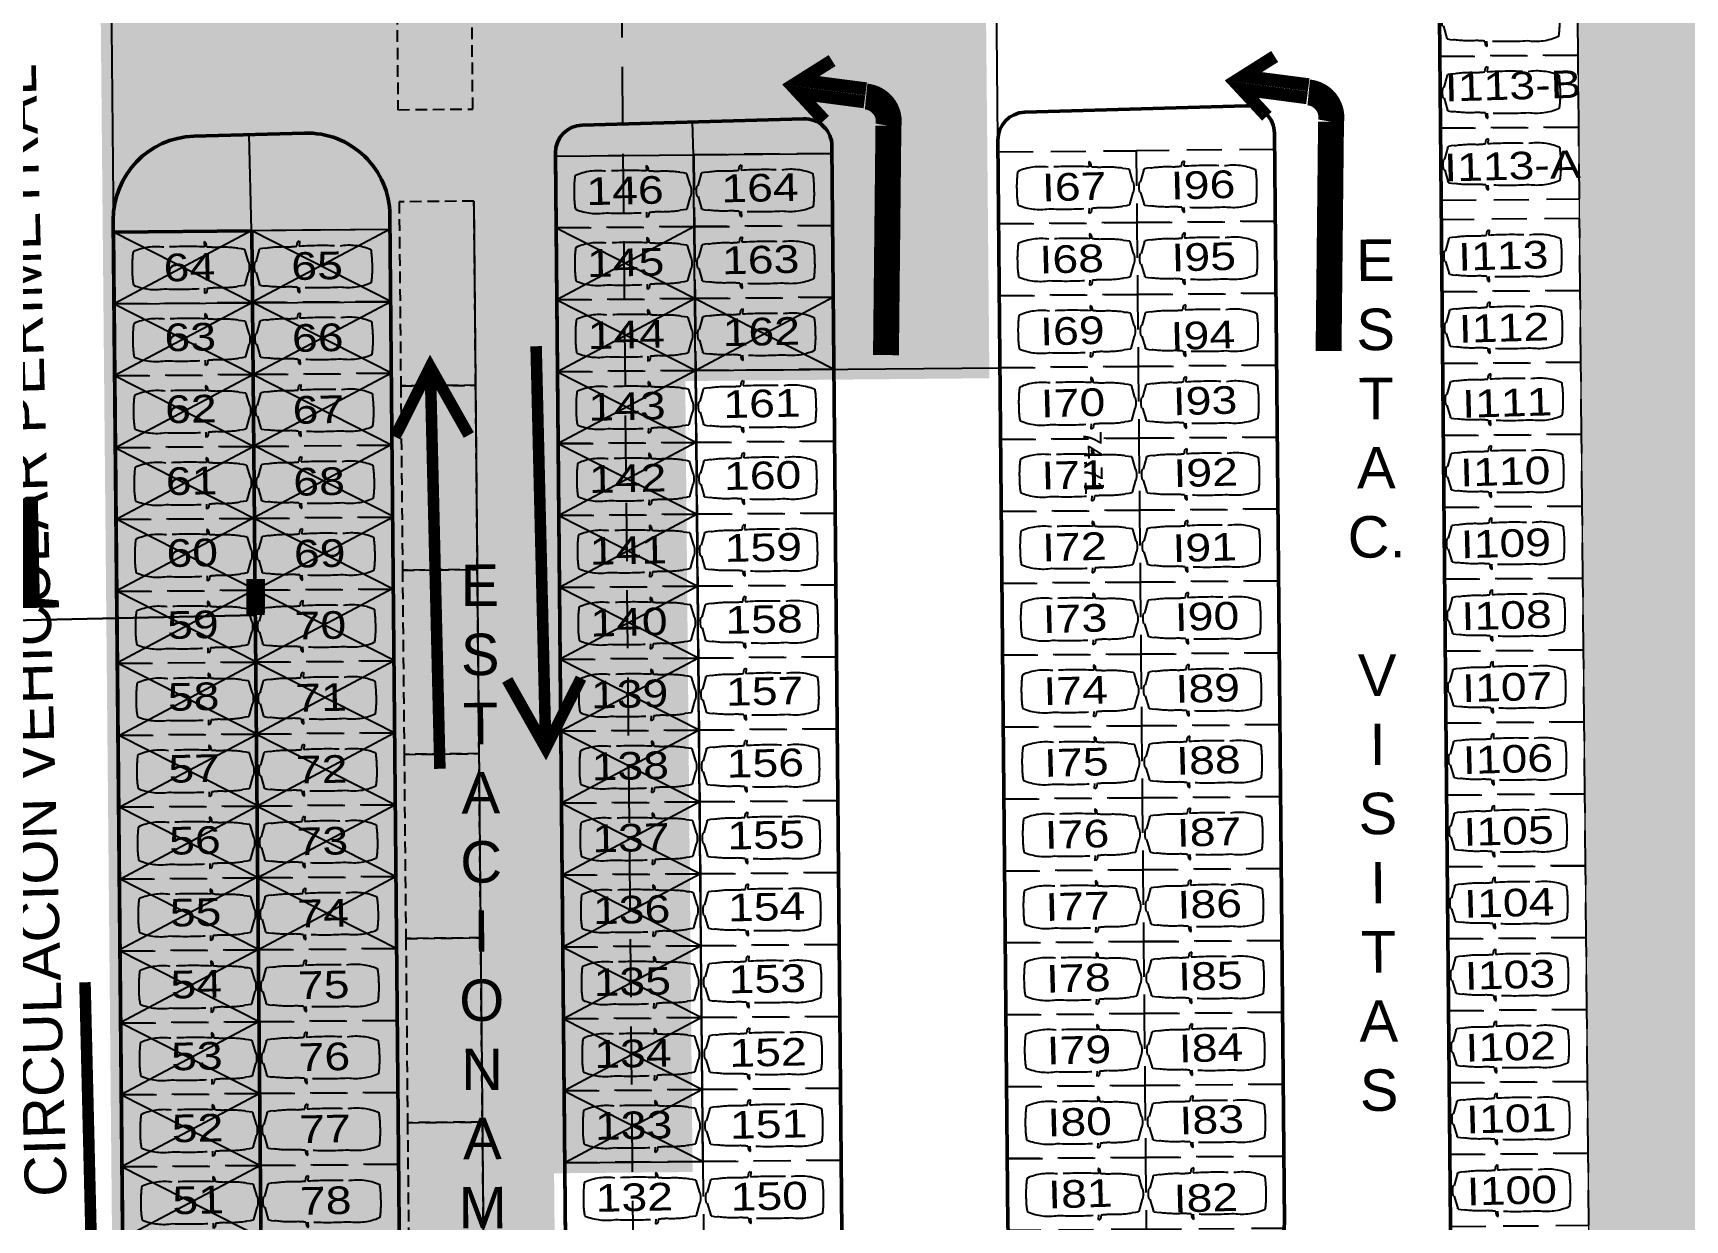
# Model space of a CAD drawing. Header units: millimetres. Extents: x 460 to 723, y 360 to 962.
# Drawn here: x 547.6 to 637.7, y 693 to 757.8 of the extents above; entities that cross this region are included whole.
import ezdxf

# ---------------------------------------------------------------- set-up
doc = ezdxf.new("R2010")
doc.units = ezdxf.units.MM
for name, pattern in [('ACAD_ISO02W100', [15, 12, -3]), ('DASHED', [19.049999999999997, 12.7, -6.35]), ('HIDDEN2', [4.762499999999999, 3.175, -1.5875])]:
    doc.linetypes.add(name, pattern=pattern)
for name, color, linetype, lineweight in [('0-EVACUACIÓN', 84, 'Continuous', 90), ('LOTES_MENORCA', 250, 'Continuous', 50), ('Menorca-Parques-A-Arboles', 74, 'Continuous', 18), ('TEXTO LOTES', 170, 'Continuous', 25)]:
    doc.layers.add(name, color=color, linetype=linetype, lineweight=lineweight)
for name, color, linetype in [('00_EJE VIAL', 253, 'HIDDEN2'), ('0_CORTES_VIAS', 2, 'Continuous'), ('0_RETIROS', 84, 'Continuous'), ('lotes hu$0$autos', 250, 'Continuous'), ('MENORCA_TEXTO CALLES Y AVENIDAS', 2, 'Continuous'), ('proyeccion', 8, 'DASHED')]:
    doc.layers.add(name, color=color, linetype=linetype)
doc.layers.add('A_TRAZADO', color=4, linetype='Continuous', plot=False)
doc.styles.add('cotas', font='arial.ttf', dxfattribs={"width": 1.2})
doc.styles.add('OXKAR', font='times.ttf', dxfattribs={"height": 2})
doc.styles.get("Standard").update_dxf_attribs({"font": 'arial.ttf'})
doc.dimstyles.new('cotas cuneo', dxfattribs={"dimscale": 0, "dimtxt": 1, "dimasz": 0, "dimexe": 2, "dimexo": 1.25, "dimgap": 0.9999999999999998, "dimtad": 0, "dimlfac": 0.9999999999999998, "dimzin": 4, "dimdsep": 46, "dimtxsty": 'Standard', "dimblk": 'NONE', "dimcen": 0, "dimse1": 1, "dimse2": 1, "dimsd1": 1, "dimsd2": 1, "dimclrt": 2, "dimazin": 0, "dimtfac": 1, "dimtix": 1, "dimtmove": 0, "dimatfit": 0, "dimldrblk": 'NONE', "dimfxl": 1, "dimarcsym": 0})

# ---------------------------------------------------------------- blocks, each defined once
blk = doc.blocks.new('lotes hu$0$est.01')
at = {"layer": 'proyeccion', "color": 8, "linetype": 'DASHED', "ltscale": 0.1, "extrusion": (0.001267137594413333, -4.814406429302118e-05, 0.9999991960219098)}
for p, q in [((-2713714.681788305, 7725538.0480611), (-2713714.24371258, 7725538.171561241)), ((-2713714.24371258, 7725538.171561241), (-2713714.240256914, 7725538.197441367)), ((-2713713.856265258, 7725538.196998505), (-2713713.852721417, 7725538.171130305)), ((-2713713.852721417, 7725538.171130305), (-2713713.414227379, 7725538.04912379)), ((-2713714.734335323, 7725537.807855077), (-2713714.722264049, 7725537.92707682)), ((-2713714.722264049, 7725537.92707682), (-2713714.704139745, 7725538.023517201)), ((-2713714.704139745, 7725538.023517201), (-2713714.699901662, 7725538.032638948)), ((-2713713.396061574, 7725538.033763457), (-2713713.391792428, 7725538.024656206)), ((-2713713.391792428, 7725538.024656206), (-2713713.373339584, 7725537.92827815)), ((-2713713.373339584, 7725537.92827815), (-2713713.360862102, 7725537.809098236)), ((-2713714.934447963, 7725536.661487735), (-2713714.984792911, 7725536.605468202)), ((-2713714.984792911, 7725536.605468202), (-2713714.971609876, 7725536.590989325)), ((-2713714.971609876, 7725536.590989325), (-2713714.793694761, 7725536.601325271)), ((-2713714.788808958, 7725536.683281188), (-2713714.934447963, 7725536.661487735)), ((-2713713.302556518, 7725536.684716518), (-2713713.15684409, 7725536.663419509)), ((-2713713.119442153, 7725536.593048153), (-2713713.297391458, 7725536.602777726)), ((-2713713.15684409, 7725536.663419509), (-2713713.106308536, 7725536.607571874)), ((-2713713.106308536, 7725536.607571874), (-2713713.119442153, 7725536.593048153))]:
    blk.add_line(p, q, dxfattribs=at)
at = {"layer": 'proyeccion', "color": 8, "linetype": 'DASHED', "ltscale": 0.1}
blk.add_lwpolyline([(-2713715.363172001, 7725538.313534611), (-2713712.763172002, 7725538.313534612), (-2713712.763172002, 7725533.313534612), (-2713715.363172, 7725533.313534611)], close=True, dxfattribs=at)
at = {"layer": 'proyeccion', "color": 8, "linetype": 'DASHED', "ltscale": 0.1, "extrusion": (0.001267137594413333, -4.814406429302118e-05, 0.9999991960219098)}
for centre, radius, start, end in [((-2713711.899160202, 7725537.515848294, -3810.587911708585), 0.5324825642468936, 86.82645315371623, 107.7658507842356), ((-2713711.841409278, 7725537.51501446, -3810.58783849001), 0.5332498206718345, 72.11491800882752, 93.039204012233), ((-2713708.589146202, 7725537.046938677, -3810.583694886813), 4.009686271329906, 171.5903852376664, 183.7793716572384), ((-2713712.495433018, 7725537.846126423, -3810.588683169822), 0.02850000091789321, 105.743933580333, 155.0797787827164), ((-2713711.243245868, 7725537.847162995, -3810.58709652504), 0.02850000092586931, 25.11547843213275, 74.45132374647028), ((-2713715.146786506, 7725537.034667266, -3810.592003735273), 4.009686206729849, 356.415885619264, 8.604871999372275), ((-2713724.16338619, 7725535.647127668, -3810.603362215106), 13.06800421035998, 3.786891006672036, 4.990874992641549), ((-2713699.567870556, 7725535.690135753, -3810.572198358087), 13.0680042018026, 176.7682807330189, 183.2444520721511), ((-2713699.567871224, 7725535.690135777, -3810.572198358929), 13.06800353418193, 175.2043820858534, 176.4083662122853), ((-2713724.163386198, 7725535.647127668, -3810.603362215119), 13.06800421756724, 356.9508051767906, 3.426976539936115), ((-2713710.630599973, 7725534.647937365, -3810.586166194046), 2.007251113594485, 171.3294233872722, 203.1907404590659), ((-2713713.098771669, 7725534.646541862, -3810.589293642515), 2.008236569741824, 336.8952689454167, 8.748716788006325), ((-2713712.449131085, 7725533.867909052, -3810.588432971304), 0.02849999803807351, 201.4323471749703, 262.3292306328637), ((-2713711.893751045, 7725537.991434247, -3810.587927751074), 4.189258044871107, 262.3292277201794, 271.062774262265), ((-2713711.755069143, 7725536.839854646, -3810.587696580157), 3.037569936563779, 268.8496860075464, 279.1070538510364), ((-2713711.278185086, 7725533.868807194, -3810.586949263656), 0.02849999981066331, 277.8660284092421, 338.7629115080967)]:
    blk.add_arc(centre, radius, start, end, dxfattribs=at)
blk = doc.blocks.new('SECC')
at = {"layer": '0_CORTES_VIAS', "linetype": 'ACAD_ISO02W100', "lineweight": 30, "ltscale": 2}
blk.add_line((312295.4994283512, 8613625.746727426), (312304.7339031722, 8613618.259881463), dxfattribs=at)
at = {"layer": '0_CORTES_VIAS', "linetype": 'ACAD_ISO02W100', "lineweight": 15, "const_width": 0.4999999999999999}
for points in [[(312295.4994283512, 8613625.746727426), (312296.1318425348, 8613626.483392637)], [(312304.7339031722, 8613618.259881463), (312305.3663173558, 8613618.996546675)]]:
    blk.add_lwpolyline(points, dxfattribs=at)
blk = doc.blocks.new('*D344')
at = {"layer": 'Defpoints', "color": 0, "transparency": 16777216}
for p in [(576.5940435500463, 696.1571485011232, -20.53399034677312), (595.4042205213623, 696.3305660811585), (576.7387904511667, 680.4568093223046, -20.53399034677312)]:
    blk.add_point(p, dxfattribs=at)
at = {"layer": 'A_TRAZADO', "color": 2, "transparency": 16777216, "insert": (595.4765939719225, 688.4803964917489), "char_height": 1, "attachment_point": 5, "rotation": 270.5282148035159}
blk.add_mtext('15.70', dxfattribs=at)
blk = doc.blocks.new('_None')
blk = doc.blocks.new('*D345')
at = {"layer": 'Defpoints', "color": 0, "transparency": 16777216}
for p in [(604.358561804455, 771.6972171887829), (574.4331012542415, 770.831224642859, -20.5339903467745), (576.5940435462751, 696.1571485022408, -20.53399034677449)]:
    blk.add_point(p, dxfattribs=at)
at = {"layer": 'A_TRAZADO', "color": 2, "transparency": 16777216, "insert": (605.4390329504718, 734.360179118474), "char_height": 1, "attachment_point": 5, "rotation": 271.65758099021525}
blk.add_mtext('74.71', dxfattribs=at)

msp = doc.modelspace()

# ---------------------------------------------------------------- hatches: boundary and pattern name
at = {"layer": 'A_TRAZADO'}
h = msp.add_hatch(color=1, dxfattribs=at)
h.dxf.hatch_style = 1
h.paths.add_polyline_path([(557.8687606365917, 862.527308269021), (550.3205405836742, 862.4576686077517), (551.1125124511266, 776.1036347758006), (551.3911898237991, 746.402191501451), (553.7093954234912, 495.1785853901258), (577.8635937795744, 495.40143134081), (576.0166476939961, 695.580226444542), (583.5740402965929, 695.6499445887423), (583.1758133404809, 738.8257643661957), (599.773140241495, 738.9788908243015), (599.6582546565726, 751.4294944745284), (599.4751299522684, 770.9851555978682), (588.9389715805175, 770.690842919196), (576.866160185859, 770.341476056715), (566.4022089494406, 770.038666890362), (566.2135406722883, 776.2452593022849), (558.6699050340388, 776.1733529087528)])
at = {"layer": 'Menorca-Parques-A-Arboles', "lineweight": 5, "true_color": 0x148b29, "transparency": 33554687}
h = msp.add_hatch(color=104, dxfattribs=at)
h.dxf.hatch_style = 1
h.paths.add_polyline_path([(632.5964598347911, 680.9745360334341), (631.6980720796892, 778.5561456794723), (675.9053848228202, 780.1207287541298), (678.6201384830789, 683.7671660457078)])

# ---------------------------------------------------------------- linework, layer by layer
at = {"layer": '0-EVACUACIÓN'}
for points, const_width, elevation in [([(591.1874975932999, 756.3181703723116), (589.4803315628218, 755.2413116682143), (593.0458815462048, 754.7768223205459)], 0.7072426594323489, -8.177376528539009), ([(615.3422165716374, 756.5410596793233), (613.6350505411594, 755.4642009752262), (617.2006005245424, 754.9997116275576)], 0.7072426594323489, -8.173546625974389), ([(590.7600672717119, 753.0573472110943), (589.3879652802849, 754.537677123422), (592.9528200264933, 754.0678817674041)], 0.7072426594323489, -8.177376528539009), ([(614.9147862500496, 753.2802365181062), (613.5426842586224, 754.7605664304338), (617.107539004831, 754.2907710744159)], 0.7072426594323489, -8.173546625974389), ([(575.0355757406685, 740.7267851621602), (575.5615313431143, 718.7861498078644)], 0.6283568648077319, -8.16971672340977), ([(571.3614476275859, 735.8769122782255), (569.2587854216923, 739.6020677136096), (567.3370328760661, 735.7804399814505)], 0.6283568648077319, -8.16971672340977), ([(569.7847410241383, 717.6614323593137), (569.2587854216923, 739.6020677136096)], 0.6283568648077319, -8.16971672340977), ([(573.4588691372207, 722.5113052432484), (575.5615313431143, 718.7861498078644), (577.4832838887405, 722.6077775400234)], 0.6283568648077319, -8.16971672340977), ([(550.4152890765687, 706.0102870629117), (550.9412446790145, 684.0696517086159)], 0.6283568648077319, -8.16971672340977)]:
    msp.add_lwpolyline(points, dxfattribs=dict(at, const_width=const_width, elevation=elevation))
at = {"layer": '0-EVACUACIÓN', "const_width": 1.414485318864698}
for points, elevation in [([(593.0434586532308, 754.357195667595, -0.4351932531641592), (594.2623710882341, 752.7596172692337), (594.1284743734758, 740.2423218811799)], -8.177376528539009), ([(617.1981776315685, 754.5800849746068, -0.4351932531641592), (618.4170900665717, 752.9825065762454), (618.2831933518135, 740.4652111881917)], -8.173546625974389)]:
    msp.add_lwpolyline(points, format="xyb", dxfattribs=dict(at, elevation=elevation))
at = {"layer": '00_EJE VIAL', "elevation": -8.16971672340977}
msp.add_lwpolyline([(578.4981227905888, 889.3304609710647), (582.0560729035959, 503.7385329734387, -0.6115785954232685), (552.3218505231101, 488.1736706457597, -0.001476909534063808), (550.6473974277809, 489.3652631053376)], format="xyb", dxfattribs=at)
at = {"layer": '0_RETIROS', "color": 250, "linetype": 'DASHED', "ltscale": 0.05, "elevation": -8.16971672340977}
for points in [[(571.486467823661, 763.726056319291), (567.4023197324128, 763.6886234765977), (567.4951420631555, 753.6356152172328), (571.5792899800132, 753.6730670415685)], [(571.6433506048465, 748.6462960341847), (567.5592025241322, 748.608863198514), (567.6513117300917, 738.5555753221652), (571.7354598096358, 738.5930081590064)], [(571.7354598096358, 738.5930081590064), (567.6513117300917, 738.5555753221652), (567.7434209325402, 728.5022874317715), (571.827569014425, 728.5397202697832)], [(571.827569014425, 728.5397202697832), (567.7434209325402, 728.5022874317715), (567.8355301361589, 718.4489995413778), (571.9196782180438, 718.4864323782191)], [(571.9196782180438, 718.4864323782191), (567.8355301361589, 718.4489995413778), (567.9276393409482, 708.3957116521545), (572.0117874251739, 708.4331444901662)], [(572.0117874251739, 708.4331444901662), (567.9276393409482, 708.3957116521545), (568.0197485480782, 698.3424237641017), (572.1038966252814, 698.3798566044542)], [(572.1038966252814, 698.3798566044542), (568.0197485480782, 698.3424237641017), (568.111857751697, 688.2891358725376), (572.1960058312411, 688.3265687128901)]]:
    msp.add_lwpolyline(points, close=True, dxfattribs=at)
at = {"layer": '0_RETIROS', "color": 250, "ltscale": 0.05, "elevation": -8.16971672340977}
msp.add_lwpolyline([(571.6433627068433, 748.646296155907), (573.7626722487324, 517.4206820258312)], dxfattribs=at)
at = {"layer": 'A_TRAZADO', "color": 1, "elevation": -8.16971672340977}
msp.add_lwpolyline([(558.4460450402682, 863.1041711330511), (550.8978249873508, 863.0345314717817), (551.6897968548033, 776.6804976398308), (551.9684742274758, 746.979054365481), (554.2866798271679, 495.7554482541559), (578.4408781832511, 495.9782942048402), (576.5939320976728, 696.1570893085722), (584.1513247002696, 696.2268074527723), (583.7530977441576, 739.4026272302259), (600.3504246451715, 739.5557536883316), (600.2355390602492, 752.0063573385585), (600.0524143559451, 771.5620184618983), (589.5162559841942, 771.2677057832261), (577.4434445895357, 770.9183389207451), (566.9794933531172, 770.6155297543921), (566.790825075965, 776.8221221663151), (559.2471894377154, 776.7502157727829)], close=True, dxfattribs=at)
at = {"layer": 'A_TRAZADO', "color": 4, "elevation": -8.16971672340977}
for points in [[(591.1835452258504, 751.2474296336861), (591.1798139916049, 751.6516706595155, 0.4199954944265682), (589.6264998996888, 753.1468128736453), (577.5515073701868, 752.7973828735943, 0.4084539439170461), (576.085533494365, 751.2743784132888), (576.087050713863, 751.1081322479396)], [(551.9684742274758, 746.979054365481), (551.9626047337249, 747.6151304967527, -0.4084544363188038), (556.3605262951074, 752.1841515095751), (562.3983330165909, 752.3588754905877, -0.4199967343371221), (567.0582754737165, 747.8734297192228), (567.0654158161672, 747.0994903804375)]]:
    msp.add_lwpolyline(points, format="xyb", close=True, dxfattribs=at)
for points in [[(583.6208431775348, 751.1776388021916), (583.5689313550132, 752.9715170157091)], [(559.4959827390752, 747.0639634146432), (559.3794296558491, 752.2715134993783)], [(584.1425490757748, 696.2267264952367), (583.6208431789407, 751.1776388007856)], [(591.2921743605573, 739.476914765713), (591.1835941920904, 751.2421235371197)], [(561.8501981871083, 495.8252228938621), (559.4963144078097, 747.0285685182195)], [(551.9776520455321, 743.0348825286939), (567.0755936486893, 743.1417255345173)]]:
    msp.add_lwpolyline(points, dxfattribs=at)
at = {"layer": 'A_TRAZADO', "color": 2, "elevation": -8.16971672340977}
for points in [[(551.9775786271045, 746.9744263457477), (559.5621295323948, 743.1189865369305)], [(559.5259168480196, 747.0440671290252), (552.0047369494825, 743.0492684025725)], [(559.526070845762, 747.0486687843764), (567.1106217510523, 743.1932289755594)], [(567.0744090680831, 747.1183095704661), (559.55322916814, 743.1235108412012)], [(576.1323342079207, 747.1831414685286), (583.7168851160231, 743.3277016583054)], [(583.6806724316477, 747.252782253212), (576.1594925317048, 743.2579835225412)], [(552.0138413477052, 743.044640378621), (559.5983922544016, 739.1892005698037)], [(559.5621795714324, 743.1142811618985), (552.0409996700832, 739.1194824340396)], [(559.5894307631931, 743.1051085531661), (567.1739816684835, 739.2496687443488)], [(567.1377689841082, 743.1747493364436), (559.6165890841651, 739.1799506085847)], [(576.168546837461, 743.2580670404491), (583.7530977441576, 739.4026272302259)], [(583.7168850611881, 743.3277078251327), (576.195705159839, 739.3329090958678)], [(583.7167669142809, 743.3277066989064), (591.3013178195713, 739.4722668886831)], [(591.265105135196, 743.3973474821838), (583.7439252366589, 739.402548754325)], [(567.1469147602519, 739.2587476766398), (559.625734860309, 735.2639489487809)], [(576.2047594712195, 739.3329926123697), (583.7893103765098, 735.4775528021463)], [(583.7530976935407, 739.4026333970533), (576.2319177935975, 735.4078346677883)], [(552.0592084707469, 739.1102263903548), (559.6437593760373, 735.2547865815376)], [(559.6075466930679, 739.1798671750383), (552.0863667931249, 735.1850684457734)], [(559.598576537931, 739.1891068933622), (567.1831274446273, 735.3336670831391)], [(552.0863667945309, 735.1850684443674), (559.6709176998212, 731.32962863555)], [(559.634705016852, 735.2547092276448), (552.1135251169089, 731.2599105011919)], [(559.6433311710058, 735.3019087490534), (567.227882076296, 731.4464689402362)], [(567.1916693933267, 735.3715495337369), (559.6704894933837, 731.376750804472)], [(576.2409290890372, 735.4125797517894), (583.8254799957335, 731.5571399429721)], [(583.7892673127643, 735.4822205378788), (576.2680874114152, 731.487421808614)], [(552.1221512696567, 731.3071100197885), (559.706702176353, 727.4516702109712)], [(559.6704894933837, 731.376750804472), (552.1493095920347, 727.3819520766132)], [(559.6799784887605, 731.3297183990228), (567.264529394051, 727.4742785902055)], [(567.2283167110816, 731.3993591837062), (559.7071368097326, 727.4045604558474)], [(576.2770951636709, 731.4828429168136), (583.8616460689614, 727.6274031079963)], [(583.825433384586, 731.5524837014971), (576.304253483237, 727.5576849722321)], [(567.2551951556703, 727.5212323271281), (559.7340152543212, 723.5264335978634)], [(576.3132209092786, 727.5671847672901), (583.8977718159749, 723.7117449570668)], [(583.8615591330056, 727.6368255505676), (576.3403792316566, 723.6420268227087)], [(552.1584139930694, 727.3773240540677), (559.7429648983599, 723.5218842452504)], [(559.7067522153905, 727.4469648387511), (552.1855723140415, 723.4521661094863)], [(559.7068569319432, 727.4515915410387), (567.2914078386395, 723.5961517322214)], [(552.2675116435557, 723.4105140513982), (559.8520625488461, 719.5550742425809)], [(559.8158498658767, 723.4801548374876), (552.2946699659337, 719.4853561082228)], [(559.7435002523679, 723.4794874000488), (567.3280511590642, 719.6240475898254)], [(567.291838476095, 723.5491281833262), (559.7706585747459, 719.5543294568733)], [(576.3494769498527, 723.6374021985266), (583.934027856549, 719.7819623883032)], [(583.8978151735797, 723.70704298321), (576.3766352722307, 719.7122442539452)], [(552.2946699659337, 719.4853561082228), (559.879220871224, 715.6299162979994)], [(559.8430081882547, 719.5549968929063), (552.3218282883117, 715.5601981636413)], [(559.77976714324, 719.5544134598601), (567.3643180485303, 715.6989736510428)], [(567.3281053669671, 719.6240542445436), (559.8069254656178, 715.6292555166848)], [(576.3857330129232, 719.7076196171089), (583.9702839168075, 715.8521798068856)], [(583.9340712338383, 719.7772604017923), (576.4128913338953, 715.7824616725276)], [(583.9702404200062, 715.8568941650138), (576.4490605200631, 711.862095437155)], [(552.3218282883117, 715.5601981636413), (559.9063791950082, 711.7047583548241)], [(559.8701665120387, 715.6298389497309), (552.3489866120957, 711.635040220466)], [(559.815919114033, 715.6293384243776), (567.4004700207294, 711.7738986155603)], [(567.3642573363541, 715.698979209061), (559.8430774364109, 711.7041804797963)], [(576.4219021990913, 715.7872533803303), (584.0064531043815, 711.931813572919)], [(552.2575110363155, 711.681539818219), (559.8420619430118, 707.8261000094017)], [(559.8058492600424, 711.7511806043085), (552.2846693586935, 707.7563818750436)], [(559.8521285448656, 711.7042639625536), (567.436679450156, 707.8488241537362)], [(567.4004667657806, 711.773904747237), (559.8792868672436, 707.779106017972)], [(576.4581583549594, 711.8574707539198), (584.0427092602497, 708.0020309436966)], [(584.0064965772805, 711.9271115386033), (576.4853166759314, 707.9323128093384)], [(552.3397276016974, 707.7283942282758), (559.9242785069877, 703.8729544194583)], [(559.8880658212063, 707.7980350115531), (552.3668859226693, 703.8032362836943)], [(576.4944605005121, 707.9323971525833), (584.0790114058024, 704.07695734236)], [(584.0427987242391, 708.0020379372668), (576.52161882289, 704.0072392080018)], [(552.3759903222981, 703.7986082625549), (559.9605412304004, 699.9431684537377)], [(559.9243285460252, 703.8682490472385), (552.4031486446761, 699.8734503179735)], [(576.5306731286463, 704.0073227104436), (584.1152240353427, 700.1518829016263)], [(584.0790113523734, 704.0769634951271), (576.5578314510242, 700.0821647658621)], [(552.4122530457108, 699.8688222968341), (559.9968039510012, 696.0133824866109)], [(559.9605912694379, 699.9384630815176), (552.4394113680888, 695.9436643522527)], [(576.5667737949791, 700.0822472615897), (584.1513247002696, 696.2268074527723)], [(584.1151120173001, 700.1518880462731), (576.5939321173571, 696.1570893184143)], [(559.9968539900387, 696.0086771143908), (552.4756740915018, 692.0138783865319)], [(552.4485157691238, 695.9390363297073), (560.0330666744139, 692.0835965208901)]]:
    msp.add_lwpolyline(points, dxfattribs=at)
at = {"layer": 'A_TRAZADO', "color": 4, "elevation": -8.16971672340977}
msp.add_lwpolyline([(554.3079923065479, 495.7556448586856), (569.3924040690746, 495.8948009290386), (567.0385100117305, 747.0992421466555), (552.0090865972797, 746.9584099632813)], close=True, dxfattribs=at)
at = {"layer": 'LOTES_MENORCA'}
for p, q in [((559.5171925659481, 747.0298506699575, -8.169716723418915), (551.9689724455415, 746.9602171473949, -8.169716723418915)), ((561.8345960928342, 495.8250851047803, -8.169716723418915), (559.5171925659481, 747.0298506699575, -8.169716723418915)), ((561.8350114285153, 495.8250889390114, -8.169716723418915), (559.5171989000924, 747.0298507276044, -8.169716723418915))]:
    msp.add_line(p, q, dxfattribs=at)
at = {"layer": 'LOTES_MENORCA', "color": 250, "elevation": -8.16971672340977}
msp.add_lwpolyline([(624.9757951337028, 688.7527362956147), (624.1637566308148, 776.7290490912051)], dxfattribs=at)
msp.add_lwpolyline([(600.2354813724335, 751.973230951614), (600.7820605641801, 692.7567992474142, 0.4142123260832219), (603.8292043455277, 689.7653798332817), (612.8874835239639, 689.8489512601923, 0.4142147990790492), (615.8789155726404, 692.8961079080784), (615.3301395758972, 752.3505404877349, 0.419995492299185), (613.7768254811691, 753.8456827046766), (601.7014551920144, 753.4962417826205, 0.4084551750722381)], format="xyb", close=True, dxfattribs=at)
at = {"layer": 'LOTES_MENORCA', "elevation": -8.16971672340977}
for points in [[(591.7632124186425, 688.4462411409133), (591.1798139944168, 751.6516706567033, 0.4199954922677935), (589.6264998996888, 753.1468128736453), (577.5515073701868, 752.7973828735943, 0.408453943639124), (576.085533494365, 751.2743784132888), (578.4408881660313, 495.9782942976379)], [(569.3468114420575, 499.8198011442861), (567.0582754751224, 747.8734297178169, 0.4199967340980176), (562.3983330165909, 752.3588754905877), (556.3605262951074, 752.1841515095751, 0.4084544352571459), (551.9626047351309, 747.6151304967527), (554.2866798243557, 495.7554482485316)]]:
    msp.add_lwpolyline(points, format="xyb", dxfattribs=at)
msp.add_lwpolyline([(576.0870672740301, 751.1081323997903), (578.4408881646252, 495.978294299044)], dxfattribs=at)
at = {"layer": 'Menorca-Parques-A-Arboles', "color": 104, "lineweight": 5, "true_color": 0x148b29, "transparency": 33554687, "elevation": -8.16971672340977}
msp.add_lwpolyline([(632.5964598347911, 680.9745360334341), (631.6980720796892, 778.5561456794723), (675.9053848228202, 780.1207287541298), (678.6201384830789, 683.7671660457078)], close=True, dxfattribs=at)

# ---------------------------------------------------------------- block references
at = {"layer": 'lotes hu$0$autos'}
for p, xscale, yscale, zscale, rotation in [((11701242.70117929, -3988355.736811171, -8.169716723418915), -1.509708263131599, 1.509708263131599, 1.509708263131599, 90.52872728589432), ((11701242.73740103, -3988359.661885523, -8.169716723418915), -1.509708263131599, 1.509708263131599, 1.509708263131599, 90.52872728589432), ((11701242.77362277, -3988363.586959869, -8.169716723418915), -1.509708263131599, 1.509708263131599, 1.509708263131599, 90.52872728589432), ((-11624432.60153544, -4203593.748555192, -8.169716723418915), 1.509708263131598, 1.509708263131598, 1.509708263131598, 270.5285941926661), ((11701202.02265873, -3988365.030053051, -8.169716723418915), -1.509708263131599, 1.509708263131599, 1.509708263131599, 90.52872728589432), ((-11624408.44681773, -4203593.525528003, -8.169716723418915), 1.509708263131598, 1.509708263131598, 1.509708263131598, 270.5285941926661), ((11701226.17737643, -3988364.807025871, -8.169716723418915), -1.509708263131599, 1.509708263131599, 1.509708263131599, 90.52872728589432), ((-11624408.41058726, -4203597.450740169, -8.169716723418915), 1.509708263131598, 1.509708263131598, 1.509708263131598, 270.5285941926661), ((11701226.2136069, -3988368.732238028, -8.169716723418915), -1.509708263131599, 1.509708263131599, 1.509708263131599, 90.52872728589432), ((11701242.81969071, -3988368.5789922, -8.169716723418915), -1.509708263131599, 1.509708263131599, 1.509708263131599, 90.52872728589432), ((-11624456.7196105, -4203597.896476427, -8.169716723418915), 1.509708263131598, 1.509708263131598, 1.509708263131598, 270.5285941926661), ((11701168.64474199, -3988396.338082093, -8.169716723418915), -1.509708263131599, 1.509708263131599, 1.509708263131599, 90.52859428778389), ((-11624432.56530624, -4203597.673629477, -8.169716723418915), 1.509708263131598, 1.509708263131598, 1.509708263131598, 270.5285941926661), ((11701202.05888792, -3988368.955127338, -8.169716723418915), -1.509708263131599, 1.509708263131599, 1.509708263131599, 90.52872728589432), ((11701242.85591245, -3988372.504066547, -8.169716723418915), -1.509708263131599, 1.509708263131599, 1.509708263131599, 90.52872728589432), ((-11624456.68339786, -4203601.821550859, -8.169716723418915), 1.509708263131598, 1.509708263131598, 1.509708263131598, 270.5285941926661), ((11701168.68095461, -3988400.263156519, -8.169716723418915), -1.509708263131599, 1.509708263131599, 1.509708263131599, 90.52859428778389), ((-11624432.52909361, -4203601.598703905, -8.169716723418915), 1.509708263131598, 1.509708263131598, 1.509708263131598, 270.5285941926661), ((11701202.09510966, -3988372.880201682, -8.169716723418915), -1.509708263131599, 1.509708263131599, 1.509708263131599, 90.52872728589432), ((-11624408.37437464, -4203601.375814598, -8.169716723418915), 1.509708263131598, 1.509708263131598, 1.509708263131598, 270.5285941926661), ((11701226.24982864, -3988372.657312375, -8.169716723418915), -1.509708263131599, 1.509708263131599, 1.509708263131599, 90.52872728589432), ((11701168.71716715, -3988404.188230956, -8.169716723418915), -1.509708263131599, 1.509708263131599, 1.509708263131599, 90.52859428778389), ((-11624432.4928809, -4203605.523778346, -8.169716723418915), 1.509708263131598, 1.509708263131598, 1.509708263131598, 270.5285941926661), ((11701202.13133131, -3988376.805276038, -8.169716723418915), -1.509708263131599, 1.509708263131599, 1.509708263131599, 90.52872728589432), ((-11624408.33816192, -4203605.300889035, -8.169716723418915), 1.509708263131598, 1.509708263131598, 1.509708263131598, 270.5285941926661), ((11701226.28605028, -3988376.582386727, -8.169716723418915), -1.509708263131599, 1.509708263131599, 1.509708263131599, 90.52872728589432), ((11701242.89213409, -3988376.429140901, -8.169716723418915), -1.509708263131599, 1.509708263131599, 1.509708263131599, 90.52872728589432), ((-11624456.64718515, -4203605.746625293, -8.169716723418915), 1.509708263131598, 1.509708263131598, 1.509708263131598, 270.5285941926661), ((-11624408.3019493, -4203609.22596346, -8.169716723418915), 1.509708263131598, 1.509708263131598, 1.509708263131598, 270.5285941926661), ((11701226.32227203, -3988380.50746107, -8.169716723418915), -1.509708263131599, 1.509708263131599, 1.509708263131599, 90.52872728589432), ((11701242.92835584, -3988380.354215243, -8.169716723418915), -1.509708263131599, 1.509708263131599, 1.509708263131599, 90.52872728589432), ((-11624456.61097252, -4203609.671699721, -8.169716723418915), 1.509708263131598, 1.509708263131598, 1.509708263131598, 270.5285941926661), ((11701168.75337977, -3988408.113305387, -8.169716723418915), -1.509708263131599, 1.509708263131599, 1.509708263131599, 90.52859428778389), ((-11624432.45666827, -4203609.448852774, -8.169716723418915), 1.509708263131598, 1.509708263131598, 1.509708263131598, 270.5285941926661), ((11701202.16755305, -3988380.730350378, -8.169716723418915), -1.509708263131599, 1.509708263131599, 1.509708263131599, 90.52872728589432), ((-11624456.57475989, -4203613.596774163, -8.169716723418915), 1.509708263131598, 1.509708263131598, 1.509708263131598, 270.5285941926661), ((11701168.78959239, -3988412.038379824, -8.169716723418915), -1.509708263131599, 1.509708263131599, 1.509708263131599, 90.52859428778389), ((-11624432.42045565, -4203613.373927204, -8.169716723418915), 1.509708263131598, 1.509708263131598, 1.509708263131598, 270.5285941926661), ((11701202.20377478, -3988384.655424733, -8.169716723418915), -1.509708263131599, 1.509708263131599, 1.509708263131599, 90.52872728589432), ((-11624408.26573667, -4203613.1510379, -8.169716723418915), 1.509708263131598, 1.509708263131598, 1.509708263131598, 270.5285941926661), ((11701226.35849375, -3988384.432535425, -8.169716723418915), -1.509708263131599, 1.509708263131599, 1.509708263131599, 90.52872728589432), ((11701242.96457756, -3988384.279289597, -8.169716723418915), -1.509708263131599, 1.509708263131599, 1.509708263131599, 90.52872728589432), ((-11624432.38424301, -4203617.299001637, -8.169716723418915), 1.509708263131598, 1.509708263131598, 1.509708263131598, 270.5285941926661), ((11701202.23999651, -3988388.580499077, -8.169716723418915), -1.509708263131599, 1.509708263131599, 1.509708263131599, 90.52872728589432), ((-11624408.22952404, -4203617.07611233, -8.169716723418915), 1.509708263131598, 1.509708263131598, 1.509708263131598, 270.5285941926661), ((11701226.39471549, -3988388.357609768, -8.169716723418915), -1.509708263131599, 1.509708263131599, 1.509708263131599, 90.52872728589432), ((11701243.0007993, -3988388.20436394, -8.169716723418915), -1.509708263131599, 1.509708263131599, 1.509708263131599, 90.52872728589432), ((-11624456.53854726, -4203617.521848582, -8.169716723418915), 1.509708263131598, 1.509708263131598, 1.509708263131598, 270.5285941926661), ((11701168.82580502, -3988415.963454254, -8.169716723418915), -1.509708263131599, 1.509708263131599, 1.509708263131599, 90.52859428778389), ((-11624408.19340107, -4203621.001187581, -8.169716723418915), 1.509708263131598, 1.509708263131598, 1.509708263131598, 270.5285941926661), ((11701226.43102688, -3988392.28268328, -8.169716723418915), -1.509708263131599, 1.509708263131599, 1.509708263131599, 90.52872728589432), ((11701243.03711069, -3988392.129437455, -8.169716723418915), -1.509708263131599, 1.509708263131599, 1.509708263131599, 90.52872728589432), ((-11624456.50235708, -4203621.446923218, -8.169716723418915), 1.509708263131598, 1.509708263131598, 1.509708263131598, 270.5285941926661), ((11701168.86204008, -3988419.888528473, -8.169716723418915), -1.509708263131599, 1.509708263131599, 1.509708263131599, 90.52859428778389), ((-11624432.34812005, -4203621.22407689, -8.169716723418915), 1.509708263131598, 1.509708263131598, 1.509708263131598, 270.5285941926661), ((11701202.2763079, -3988392.50557259, -8.169716723418915), -1.509708263131599, 1.509708263131599, 1.509708263131599, 90.52872728589432), ((-11624456.46614447, -4203625.371997654, -8.169716723418915), 1.509708263131598, 1.509708263131598, 1.509708263131598, 270.5285941926661), ((11701168.89825273, -3988423.813602909, -8.169716723418915), -1.509708263131599, 1.509708263131599, 1.509708263131599, 90.52859428778389), ((-11624432.31190744, -4203625.149151333, -8.169716723418915), 1.509708263131598, 1.509708263131598, 1.509708263131598, 270.5285941926661), ((11701202.31252966, -3988396.430646946, -8.169716723418915), -1.509708263131599, 1.509708263131599, 1.509708263131599, 90.52872728589432), ((-11624408.15718846, -4203624.926262021, -8.169716723418915), 1.509708263131598, 1.509708263131598, 1.509708263131598, 270.5285941926661), ((11701226.46724864, -3988396.207757638, -8.169716723418915), -1.509708263131599, 1.509708263131599, 1.509708263131599, 90.52872728589432), ((11701243.07333245, -3988396.054511808, -8.169716723418915), -1.509708263131599, 1.509708263131599, 1.509708263131599, 90.52872728589432), ((-11624432.27569482, -4203629.074225758, -8.169716723418915), 1.509708263131598, 1.509708263131598, 1.509708263131598, 270.5285941926661), ((11701202.3487514, -3988400.355721288, -8.169716723418915), -1.509708263131599, 1.509708263131599, 1.509708263131599, 90.52872728589432), ((-11624408.12097584, -4203628.851336446, -8.169716723418915), 1.509708263131598, 1.509708263131598, 1.509708263131598, 270.5285941926661), ((11701226.50347038, -3988400.132831977, -8.169716723418915), -1.509708263131599, 1.509708263131599, 1.509708263131599, 90.52872728589432), ((11701243.10955418, -3988399.979586149, -8.169716723418915), -1.509708263131599, 1.509708263131599, 1.509708263131599, 90.52872728589432), ((-11624456.42990952, -4203629.29707189, -8.169716723418915), 1.509708263131598, 1.509708263131598, 1.509708263131598, 270.5285941926661), ((11701168.93444302, -3988427.738677556, -8.169716723418915), -1.509708263131599, 1.509708263131599, 1.509708263131599, 90.52859428778389), ((11701226.53969202, -3988404.057906332, -8.169716723418915), -1.509708263131599, 1.509708263131599, 1.509708263131599, 90.52872728589432), ((11701243.14577583, -3988403.904660508, -8.169716723418915), -1.509708263131599, 1.509708263131599, 1.509708263131599, 90.52872728589432), ((-11624456.39369688, -4203633.222146319, -8.169716723418915), 1.509708263131598, 1.509708263131598, 1.509708263131598, 270.5285941926661), ((11701168.97065564, -3988431.663751987, -8.169716723418915), -1.509708263131599, 1.509708263131599, 1.509708263131599, 90.52859428778389), ((-11624432.2394821, -4203632.999300193, -8.169716723418915), 1.509708263131598, 1.509708263131598, 1.509708263131598, 270.5285941926661), ((11701202.38497305, -3988404.280795648, -8.169716723418915), -1.509708263131599, 1.509708263131599, 1.509708263131599, 90.52872728589432), ((-11624408.08476312, -4203632.776410884, -8.169716723418915), 1.509708263131598, 1.509708263131598, 1.509708263131598, 270.5285941926661), ((-11624456.35748417, -4203637.147220748, -8.169716723418915), 1.509708263131598, 1.509708263131598, 1.509708263131598, 270.5285941926661), ((11701169.00686818, -3988435.58882642, -8.169716723418915), -1.509708263131599, 1.509708263131599, 1.509708263131599, 90.52859428778389), ((-11624432.20326948, -4203636.924374622, -8.169716723418915), 1.509708263131598, 1.509708263131598, 1.509708263131598, 270.5285941926661), ((11701202.42119479, -3988408.205869991, -8.169716723418915), -1.509708263131599, 1.509708263131599, 1.509708263131599, 90.52872728589432), ((-11624408.0485505, -4203636.701485304, -8.169716723418915), 1.509708263131598, 1.509708263131598, 1.509708263131598, 270.5285941926661), ((11701226.57591376, -3988407.982980679, -8.169716723418915), -1.509708263131599, 1.509708263131599, 1.509708263131599, 90.52872728589432), ((11701243.18199757, -3988407.829734852, -8.169716723418915), -1.509708263131599, 1.509708263131599, 1.509708263131599, 90.52872728589432), ((11701202.45741651, -3988412.130944346, -8.169716723418915), -1.509708263131599, 1.509708263131599, 1.509708263131599, 90.52872728589432), ((-11624408.01233787, -4203640.626559755, -8.169716723418915), 1.509708263131598, 1.509708263131598, 1.509708263131598, 270.5285941926661), ((11701226.61213549, -3988411.908055038, -8.169716723418915), -1.509708263131599, 1.509708263131599, 1.509708263131599, 90.52872728589432), ((11701243.2182193, -3988411.75480921, -8.169716723418915), -1.509708263131599, 1.509708263131599, 1.509708263131599, 90.52872728589432), ((-11624456.32127154, -4203641.072295181, -8.169716723418915), 1.509708263131598, 1.509708263131598, 1.509708263131598, 270.5285941926661), ((11701169.04308081, -3988439.513900848, -8.169716723418915), -1.509708263131599, 1.509708263131599, 1.509708263131599, 90.52859428778389), ((-11624432.16705684, -4203640.849449065, -8.169716723418915), 1.509708263131598, 1.509708263131598, 1.509708263131598, 270.5285941926661), ((11701243.25444104, -3988415.679883551, -8.169716723418915), -1.509708263131599, 1.509708263131599, 1.509708263131599, 90.52872728589432), ((-11624456.28505891, -4203644.997369613, -8.169716723418915), 1.509708263131598, 1.509708263131598, 1.509708263131598, 270.5285941926661), ((11701169.07929343, -3988443.438975285, -8.169716723418915), -1.509708263131599, 1.509708263131599, 1.509708263131599, 90.52859428778389), ((-11624432.13084422, -4203644.774523486, -8.169716723418915), 1.509708263131598, 1.509708263131598, 1.509708263131598, 270.5285941926661), ((11701202.49363825, -3988416.056018687, -8.169716723418915), -1.509708263131599, 1.509708263131599, 1.509708263131599, 90.52872728589432), ((-11624407.97612525, -4203644.551634173, -8.169716723418915), 1.509708263131598, 1.509708263131598, 1.509708263131598, 270.5285941926661), ((11701226.64835723, -3988415.833129376, -8.169716723418915), -1.509708263131599, 1.509708263131599, 1.509708263131599, 90.52872728589432), ((-11624456.24884629, -4203648.922444045, -8.169716723418915), 1.509708263131598, 1.509708263131598, 1.509708263131598, 270.5285941926661), ((11701169.11550605, -3988447.364049716, -8.169716723418915), -1.509708263131599, 1.509708263131599, 1.509708263131599, 90.52859428778389), ((-11624432.09465403, -4203648.699598124, -8.169716723418915), 1.509708263131598, 1.509708263131598, 1.509708263131598, 270.5285941926661), ((11701202.52988243, -3988419.981092823, -8.169716723418915), -1.509708263131599, 1.509708263131599, 1.509708263131599, 90.52872728589432), ((-11624407.93993506, -4203648.476708815, -8.169716723418915), 1.509708263131598, 1.509708263131598, 1.509708263131598, 270.5285941926661), ((11701226.68460141, -3988419.758203514, -8.169716723418915), -1.509708263131599, 1.509708263131599, 1.509708263131599, 90.52872728589432), ((11701243.29068522, -3988419.604957687, -8.169716723418915), -1.509708263131599, 1.509708263131599, 1.509708263131599, 90.52872728589432)]:
    msp.add_blockref('lotes hu$0$est.01', p, dxfattribs=dict(at, xscale=xscale, yscale=yscale, zscale=zscale, rotation=rotation))
at = {"layer": 'MENORCA_TEXTO CALLES Y AVENIDAS', "xscale": 2.029492433529584, "yscale": 2.029492433529584, "zscale": 2.029492433529584, "rotation": 40.30815581700283}
msp.add_blockref('SECC', (10825830.03204165, -13740094.85890496, -8.169716723418915), dxfattribs=at)

# ---------------------------------------------------------------- texts
at = {"layer": 'LOTES_MENORCA', "color": 0, "char_height": 2.264562394697399, "attachment_point": 1}
for s, width, heights, insert, rotation in [('CIRCULACION VEHICULAR PERIMETRAL', 62.47160581903948, [24.85279821524204], (547.1529566895072, 694.2660989870577, -8.169716723418915), 91.56302728265067), ('\\pxqc;E\\PS\\PT\\PA\\PC.\\P\\PV\\PI\\PS\\PI\\PT\\PA\\PS', 13.9975838101717, [156.4551840342585], (613.8323077237825, 746.5225868992657, -8.169684697464218), 0.25988425393395675), ('\\pxqc;E\\PS\\PT\\PA\\PC\\PI\\PO\\PN\\PA\\PM\\PI\\PE\\PN\\PT\\PO\\P\\PP\\PR\\PO\\PP\\PI\\PE\\PT\\PA\\PR\\PI\\PO\\PS', 13.9975838101717, [156.4551840342585], (564.9632924595411, 728.7808931747145, -8.169716723426466), 0.25988425393395675)]:
    msp.add_mtext_dynamic_manual_height_columns(s, width=width, gutter_width=18.48593956825146, heights=heights, dxfattribs=dict(at, insert=insert, rotation=rotation))
at = {"layer": 'MENORCA_TEXTO CALLES Y AVENIDAS', "insert": (547.1326513967283, 729.4484208565807, -8.169716723418915), "char_height": 6.028042130386958, "width": 275.4160782185744, "attachment_point": 5, "rotation": 1.082673920295702, "style": 'OXKAR'}
msp.add_mtext('{\\fTimes New Roman|b1|i0|c0|p18;1}', dxfattribs=at)
at = {"layer": 'TEXTO LOTES', "color": 4, "char_height": 1.509708263131599, "width": 103.4659148257784, "attachment_point": 5, "rotation": 1.6049755061633444, "style": 'cotas'}
for s, insert in [('I113-B', (628.3547880580297, 754.9345752760426, -8.1410618371528)), ('I113-A', (628.3144269210597, 750.5623517714101, -8.166043284921434)), ('I67', (604.397458743084, 749.4245684888044, -8.166043284921434)), ('I96', (611.4322532455952, 749.5232057997116, -8.166043284921434)), ('I113', (627.8168946668458, 745.6614783353514, -8.166043284921434)), ('I68', (604.2640544709087, 745.4818681419455, -8.166043284921434)), ('I95', (611.4684837175977, 745.5979936401974, -8.166043284921434)), ('I69', (604.3002670934188, 741.5567937110542, -8.166043284921434)), ('I94', (611.4222830970829, 741.3156478703515, -8.166043284921434)), ('I112', (627.8531164032125, 741.7364039916336, -8.166043284921434)), ('I70', (604.3364798115388, 737.6317192773506, -8.166043284921434)), ('I93', (611.5409270989397, 737.7478449401074, -8.166043284921434)), ('I111', (628.0346703114211, 737.6435264373991, -8.166136642125021)), ('I110', (627.9255597929905, 733.8862552929495, -8.166043284921434)), ('I71', (604.3726924298309, 733.7066448506772, -8.166043284921434)), ('I92', (611.5771488423367, 733.8227706006074, -8.166043284921434)), ('I72', (604.4089050692135, 729.7815704127555, -8.166043284921434)), ('I91', (611.5244025057854, 729.7372667060826, -8.166043284921434)), ('I109', (627.961781516703, 729.9611809393892, -8.166043284921434)), ('I73', (604.4451176931296, 725.856495984676, -8.166043284921434)), ('I90', (611.6495923038219, 725.9726219019233, -8.166043284921434)), ('I108', (627.9980032516638, 726.0361065970774, -8.166043284921434)), ('I74', (604.4812406646491, 721.9314207312595, -8.166043284921434)), ('I89', (611.6859036968034, 722.0475483821363, -8.166043284921434)), ('I107', (628.0343146432393, 722.1110330829144, -8.166043284921434)), ('I75', (604.5174532646629, 718.006346293338, -8.166043284921434)), ('I88', (611.7221254570726, 718.1224740257641, -8.166043284921434)), ('I106', (628.0705364091326, 718.1859587279482, -8.166043284921434)), ('I76', (604.5536658942033, 714.0812718680706, -8.166043284921434)), ('I87', (611.7583471934395, 714.1973996848583, -8.166043284921434)), ('I105', (628.1067581426873, 714.2608843842303, -8.166043284921434)), ('I77', (604.5898786109171, 710.1561974259308, -8.166043284921434)), ('I86', (611.7945688398204, 710.2723253341101, -8.166043284921434)), ('I104', (628.1429797862564, 710.335810029264, -8.166043284921434)), ('I78', (604.6260912292094, 706.2311229992574, -8.166043284921434)), ('I85', (611.8307905846235, 706.3472509875802, -8.166043284921434)), ('I103', (628.1792015296533, 706.4107356883584, -8.166043284921434)), ('I84', (611.8670123013057, 702.422176631208, -8.166043284921434)), ('I102', (628.2154232533658, 702.48566132355, -8.166043284921434)), ('I79', (604.6623038685918, 702.3060485557116, -8.166043284921434)), ('I80', (604.6985164896961, 698.3809741332562, -8.166043284921434)), ('I83', (611.9032340447027, 698.4971022931142, -8.166043284921434)), ('I101', (628.2516449953566, 698.5605869854561, -8.166043284921434)), ('I81', (604.734706670635, 694.4558994956791, -8.166043284921434)), ('I100', (628.2878891747007, 694.63551284983, -8.166043284921434)), ('I82', (611.5858188096474, 694.229728992344, -8.166043284921434))]:
    msp.add_mtext(s, dxfattribs=dict(at, insert=insert))
at = {"layer": 'TEXTO LOTES', "char_height": 1.509708263131599, "width": 103.4659148257784, "attachment_point": 5, "rotation": 1.202359738395708, "style": 'cotas'}
for s, insert in [('164', (587.2529148729895, 749.3653093315867, -8.169716723418915)), ('146', (579.8842700526568, 749.2142743348373, -8.169716723418915)), ('64', (556.1129259739496, 745.0312777662363, -8.169716723418915)), ('65', (563.0815748079617, 745.1093733344813, -8.169716723418915)), ('145', (579.9204826540767, 745.2891998955098, -8.169716723418915)), ('163', (587.2891275053421, 745.4402348922591, -8.169716723418915)), ('63', (556.1607228649281, 741.2179239388437, -8.169716723418915)), ('66', (563.1177874332841, 741.1842989078079, -8.169716723418915)), ('144', (579.9566952540905, 741.3641254604001, -8.169716723418915)), ('162', (587.3253401306644, 741.5151604669918, -8.169716723418915)), ('161', (587.3615527559864, 737.5900860431303, -8.169716723418915)), ('62', (556.1969354958744, 737.2928495093583, -8.169716723418915)), ('67', (563.1540000586061, 737.2592244811344, -8.169716723418915)), ('143', (579.9929078597283, 737.4390510182604, -8.169716723418915)), ('61', (556.2331482083702, 733.3677750756547, -8.169716723418915)), ('68', (563.1902126825224, 733.3341500530549, -8.169716723418915)), ('142', (580.0291204597421, 733.5139765803389, -8.169716723418915)), ('160', (587.3977653770906, 733.665011615051, -8.169716723418915)), ('60', (556.2693608350985, 729.4427006419511, -8.169716723418915)), ('141', (580.0653330667861, 729.588902136793, -8.169716723418915)), ('159', (587.433978008037, 729.7399371869714, -8.169716723418915)), ('69', (563.2264253036267, 729.4090756123212, -8.169716723418915)), ('158', (587.4701906375775, 725.814862760298, -8.169716723418915)), ('59', (556.3055734716688, 725.5176262026234, -8.169716723418915)), ('70', (563.262637935979, 725.48400119549, -8.169716723418915)), ('140', (580.1015456667999, 725.6638277016834, -8.169716723418915)), ('58', (556.3417860913671, 721.5925517801682, -8.169716723418915)), ('71', (563.2988505613014, 721.5589267716286, -8.169716723418915)), ('139', (580.1377582696256, 721.7387532595437, -8.169716723418915)), ('157', (587.5064032418094, 721.8897883181583, -8.169716723418915)), ('138', (580.1739708682335, 717.8136788216221, -8.169716723418915)), ('156', (587.5426158404169, 717.9647138802367, -8.169716723418915)), ('57', (556.3779762807424, 717.6674771454029, -8.169716723418915)), ('72', (563.3350631880296, 717.633852343549, -8.169716723418915)), ('56', (556.414188883568, 713.7424027088872, -8.169716723418915)), ('73', (563.3712758161639, 713.7087779112516, -8.169716723418915)), ('137', (580.2101834724654, 713.8886043822944, -8.169716723418915)), ('155', (587.5788284418369, 714.0396394352848, -8.169716723418915)), ('55', (556.4504238379795, 709.8173284748392, -8.169716723418915)), ('74', (563.407488435862, 709.7837034873902, -8.169716723418915)), ('136', (580.2463960781032, 709.9635299387486, -8.169716723418915)), ('154', (587.6150410474748, 710.1145649959572, -8.169716723418915)), ('135', (580.282608676711, 706.038455499421, -8.169716723418915)), ('153', (587.6512536488947, 706.1894905580355, -8.169716723418915)), ('54', (556.4866364661139, 705.8922540439478, -8.169716723418915)), ('75', (563.4437010654025, 705.8586290579046, -8.169716723418915)), ('53', (556.5228491828277, 701.9671796144622, -8.169716723418915)), ('76', (563.4799136921307, 701.9335546312312, -8.169716723418915)), ('134', (580.3188212795368, 702.1133810558752, -8.169716723418915)), ('152', (587.6885491809094, 702.1738224934417, -8.169716723418915)), ('52', (556.55906180815, 698.0421051807587, -8.169716723418915)), ('77', (563.5161263160469, 698.0084802031519, -8.169716723418915)), ('133', (580.3550338823628, 698.1883066221716, -8.169716723418915)), ('151', (587.7247617823291, 698.248748061144, -8.169716723418915)), ('132', (580.3912464851886, 694.2632321786259, -8.169716723418915)), ('150 ', (587.760974387967, 694.3236736133803, -8.169716723418915)), ('51', (556.5952744461265, 694.117030748461, -8.169716723418915)), ('78', (563.5523389441812, 694.0834057708543, -8.169716723418915))]:
    msp.add_mtext(s, dxfattribs=dict(at, insert=insert))

# ---------------------------------------------------------------- dimensions: what is measured, and where the dimension line sits
at = {"layer": 'A_TRAZADO', "color": 4}
for p1, p2, distance, picture, middle in [((576.594043546275, 696.1571485022408, -8.169716723418905), (574.4331012542416, 770.831224642859, -8.16971672341891), -29.93798811263, '*D345', (605.4390329504718, 734.360179118474, 12.36427362335559)), ((576.7387904511667, 680.4568093223046, -8.16971672340977), (576.5940435500463, 696.1571485011232, -8.16971672340977), -18.810976352898084, '*D344', (595.4765939719226, 688.480396491749, 12.36427362336335))]:
    dim = msp.add_aligned_dim(p1=p1, p2=p2, distance=distance, dimstyle='cotas cuneo', override={"dimscale": 1}, dxfattribs=at)
    dim.commit()
    dim.dimension.update_dxf_attribs({"geometry": picture, "text_midpoint": middle})

doc.saveas('drawing.dxf')
